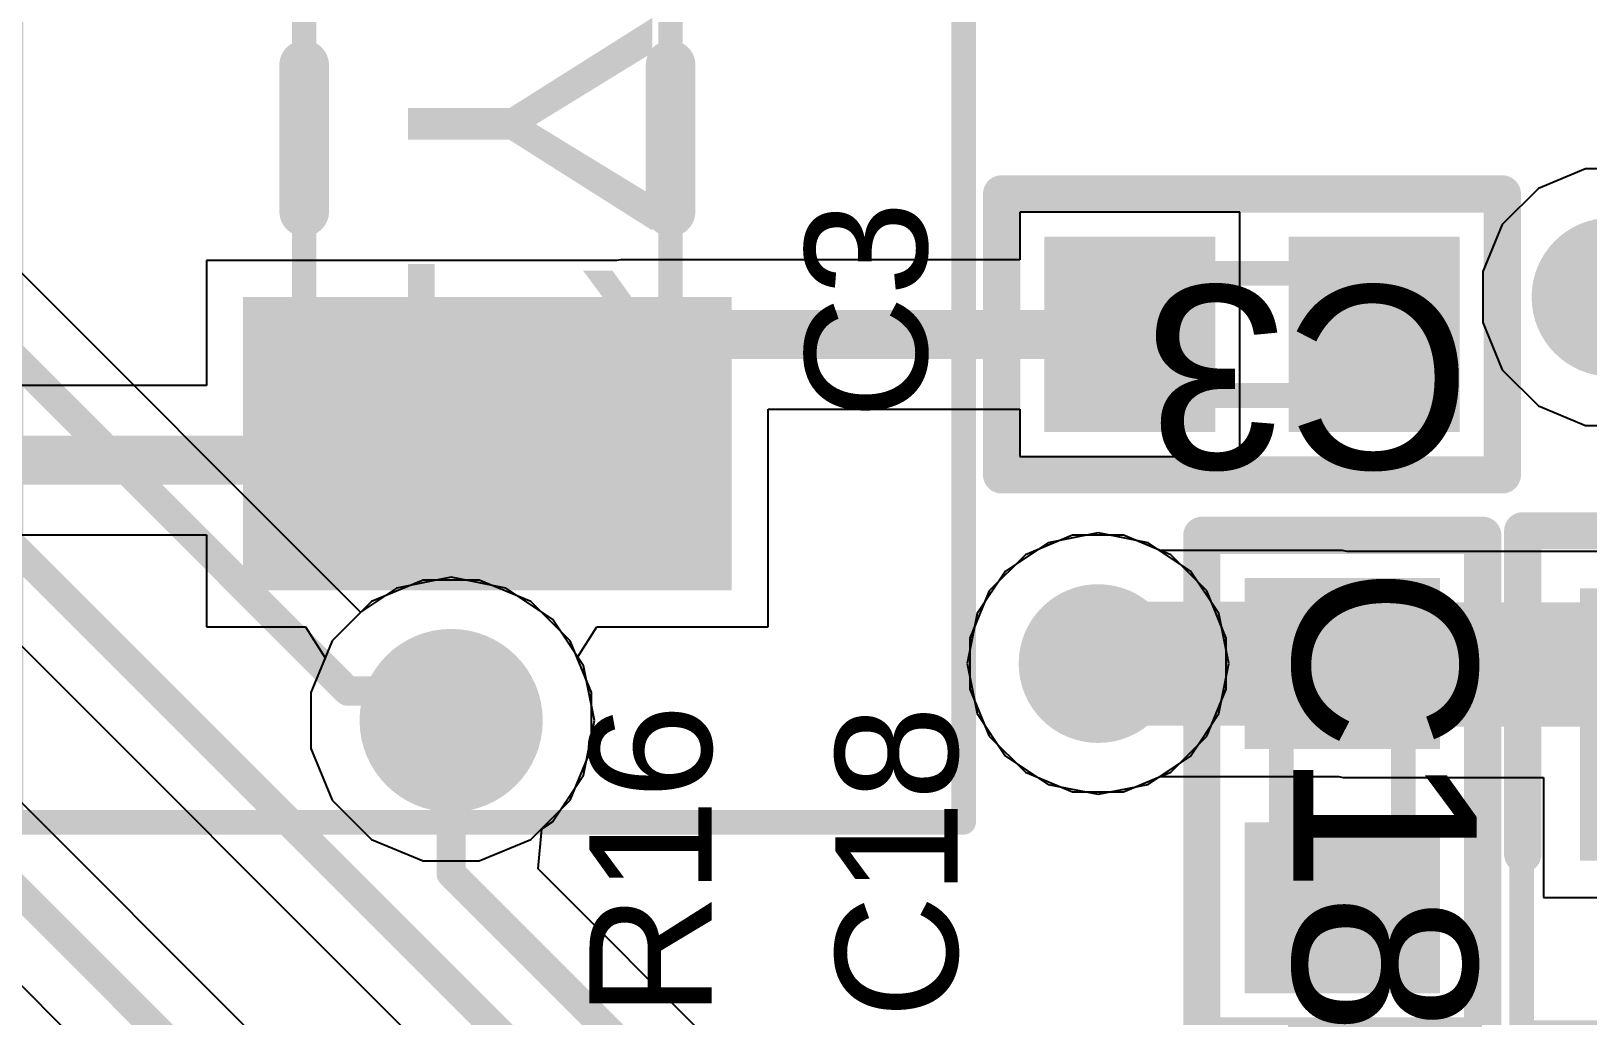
# Model space of a CAD drawing. Header units: inches. Extents: x 0.3 to 52.1, y -1.7 to 36.7.
# Drawn here: x 26.73 to 33.11, y 25.56 to 29.59 of the extents above; entities that cross this region are included whole.
import ezdxf

# ---------------------------------------------------------------- set-up
doc = ezdxf.new("R2010")
doc.units = ezdxf.units.IN
for name, color, linetype in [('Bottom Layer', 5, 'Continuous'), ('Internal1', 16, 'Continuous'), ('Internal2', 76, 'Continuous'), ('Top Assembly', 216, 'Continuous'), ('Top Component Outline', 6, 'Continuous'), ('Top Layer', 1, 'Continuous'), ('Top Overlay', 2, 'Continuous'), ('Top Paste', 8, 'Continuous'), ('Top Solder', 216, 'Continuous'), ('Via Holes', 16, 'Continuous')]:
    doc.layers.add(name, color=color, linetype=linetype)
doc.styles.add('Arial', font='', dxfattribs={"height": 0.2})
doc.styles.get('Arial').set_extended_font_data('Arial')

# ---------------------------------------------------------------- blocks, each defined once
blk = doc.blocks.new('ECS32712534BCTR_93')
at = {"layer": 'Top Layer'}
for points in [[(-1.8, -0.95), (-1.8, 0.95), (-0.7, 0.95), (-0.7, -0.95)], [(0.7, -0.95), (0.7, 0.95), (1.8, 0.95), (1.8, -0.95)]]:
    blk.add_hatch(color=1, dxfattribs=at).paths.add_polyline_path(points)
at = {"layer": 'Top Paste'}
for points in [[(-1.8, -0.95), (-1.8, 0.95), (-0.7, 0.95), (-0.7, -0.95)], [(0.7, -0.95), (0.7, 0.95), (1.8, 0.95), (1.8, -0.95)]]:
    blk.add_hatch(color=8, dxfattribs=at).paths.add_polyline_path(points)
at = {"layer": 'Top Solder'}
for points in [[(-1.85, -1), (-1.85, 1), (-0.65, 1), (-0.65, -1)], [(0.65, -1), (0.65, 1), (1.85, 1), (1.85, -1)]]:
    blk.add_hatch(color=216, dxfattribs=at).paths.add_polyline_path(points)
at = {"layer": 'Top Assembly'}
for points in [[(-2.8, -1.95, 0.1, 0.1, 0), (-2.8, 1.95, 0.1, 0.1, 0)], [(2.8, 1.95, 0.1, 0.1, 0), (-2.8, 1.95, 0.1, 0.1, 0)], [(2.8, -1.95, 0.1, 0.1, 0), (2.8, 1.95, 0.1, 0.1, 0)], [(2.8, -1.95, 0.1, 0.1, 0), (-2.8, -1.95, 0.1, 0.1, 0)]]:
    blk.add_lwpolyline(points, format="xyseb", dxfattribs=at)
for points in [[(-2.825, 1.95, 0.05, 0.05, 1), (-2.775, 1.95, 0.05, 0.05, 1)], [(-2.825, 1.95, 0.05, 0.05, 1), (-2.775, 1.95, 0.05, 0.05, 1)], [(2.775, 1.95, 0.05, 0.05, 1), (2.825, 1.95, 0.05, 0.05, 1)], [(2.775, 1.95, 0.05, 0.05, 1), (2.825, 1.95, 0.05, 0.05, 1)], [(-2.825, -1.95, 0.05, 0.05, 1), (-2.775, -1.95, 0.05, 0.05, 1)], [(-2.825, -1.95, 0.05, 0.05, 1), (-2.775, -1.95, 0.05, 0.05, 1)], [(2.775, -1.95, 0.05, 0.05, 1), (2.825, -1.95, 0.05, 0.05, 1)], [(2.775, -1.95, 0.05, 0.05, 1), (2.825, -1.95, 0.05, 0.05, 1)]]:
    blk.add_lwpolyline(points, format="xyseb", close=True, dxfattribs=at)
at = {"layer": 'Top Component Outline'}
for points in [[(-1.6, -0.75, 0.1, 0.1, 0), (-1.6, 0.75, 0.1, 0.1, 0)], [(1.6, 0.75, 0.1, 0.1, 0), (-1.6, 0.75, 0.1, 0.1, 0)], [(1.6, -0.75, 0.1, 0.1, 0), (1.6, 0.75, 0.1, 0.1, 0)], [(1.6, -0.75, 0.1, 0.1, 0), (-1.6, -0.75, 0.1, 0.1, 0)]]:
    blk.add_lwpolyline(points, format="xyseb", dxfattribs=at)
for points in [[(-1.625, 0.75, 0.05, 0.05, 1), (-1.575, 0.75, 0.05, 0.05, 1)], [(-1.625, 0.75, 0.05, 0.05, 1), (-1.575, 0.75, 0.05, 0.05, 1)], [(1.575, 0.75, 0.05, 0.05, 1), (1.625, 0.75, 0.05, 0.05, 1)], [(1.575, 0.75, 0.05, 0.05, 1), (1.625, 0.75, 0.05, 0.05, 1)], [(-1.625, -0.75, 0.05, 0.05, 1), (-1.575, -0.75, 0.05, 0.05, 1)], [(-1.625, -0.75, 0.05, 0.05, 1), (-1.575, -0.75, 0.05, 0.05, 1)], [(1.575, -0.75, 0.05, 0.05, 1), (1.625, -0.75, 0.05, 0.05, 1)], [(1.575, -0.75, 0.05, 0.05, 1), (1.625, -0.75, 0.05, 0.05, 1)]]:
    blk.add_lwpolyline(points, format="xyseb", close=True, dxfattribs=at)
at = {"layer": 'Top Overlay'}
for points in [[(0.3, 0.75, 0.2032, 0.2032, 0), (-0.3, 0.75, 0.2032, 0.2032, 0)], [(-2.5, 0, 0.2, 0.2, -1), (-2.4, 0, 0.2, 0.2, 0)], [(-2.4, 0, 0.2032, 0.2032, 0), (-2.5, 0, 0.2032, 0.2032, 0)], [(-2.4, 0, 0.2, 0.2, -1), (-2.5, 0, 0.2, 0.2, 0)], [(0.3, -0.75, 0.2032, 0.2032, 0), (-0.3, -0.75, 0.2032, 0.2032, 0)]]:
    blk.add_lwpolyline(points, format="xyseb", dxfattribs=at)
for points in [[(-0.3508, 0.75, 0.1016, 0.1016, 1), (-0.2492, 0.75, 0.1016, 0.1016, 1)], [(0.2492, 0.75, 0.1016, 0.1016, 1), (0.3508, 0.75, 0.1016, 0.1016, 1)], [(-2.5508, 0, 0.1016, 0.1016, 1), (-2.4492, 0, 0.1016, 0.1016, 1)], [(-2.55, 0, 0.1, 0.1, 1), (-2.45, 0, 0.1, 0.1, 1)], [(-2.55, 0, 0.1, 0.1, 1), (-2.45, 0, 0.1, 0.1, 1)], [(-2.4508, 0, 0.1016, 0.1016, 1), (-2.3492, 0, 0.1016, 0.1016, 1)], [(-2.45, 0, 0.1, 0.1, 1), (-2.35, 0, 0.1, 0.1, 1)], [(-2.45, 0, 0.1, 0.1, 1), (-2.35, 0, 0.1, 0.1, 1)], [(-0.3508, -0.75, 0.1016, 0.1016, 1), (-0.2492, -0.75, 0.1016, 0.1016, 1)], [(0.2492, -0.75, 0.1016, 0.1016, 1), (0.3508, -0.75, 0.1016, 0.1016, 1)]]:
    blk.add_lwpolyline(points, format="xyseb", close=True, dxfattribs=at)
at = {"layer": 'Top Assembly', "style": 'Arial'}
blk.add_text('Y1', height=1, dxfattribs=at).set_placement((-0.5241, -0.325))
blk = doc.blocks.new('0603_IND_2_2__30__DCR_400___112')
at = {"layer": 'Top Layer'}
for points in [[(-1.4704, 0.508), (-0.4544, 0.508), (-0.4544, -0.508), (-1.4704, -0.508)], [(0.4544, 0.508), (1.4704, 0.508), (1.4704, -0.508), (0.4544, -0.508)]]:
    blk.add_hatch(color=1, dxfattribs=at).paths.add_polyline_path(points)
at = {"layer": 'Top Paste'}
for points in [[(-1.4704, 0.508), (-0.4544, 0.508), (-0.4544, -0.508), (-1.4704, -0.508)], [(0.4544, 0.508), (1.4704, 0.508), (1.4704, -0.508), (0.4544, -0.508)]]:
    blk.add_hatch(color=8, dxfattribs=at).paths.add_polyline_path(points)
at = {"layer": 'Top Solder'}
for points in [[(-1.5204, 0.558), (-0.4044, 0.558), (-0.4044, -0.558), (-1.5204, -0.558)], [(0.4044, 0.558), (1.5204, 0.558), (1.5204, -0.558), (0.4044, -0.558)]]:
    blk.add_hatch(color=216, dxfattribs=at).paths.add_polyline_path(points)
at = {"layer": 'Top Assembly'}
for points in [[(-1.75, 0.7972, 0.1, 0.1, 0), (1.7552, 0.7972, 0.1, 0.1, 0)], [(-1.75, 0.7972, 0.1, 0.1, 0), (-1.75, -0.7906, 0.1, 0.1, 0)], [(1.7552, 0.7972, 0.1, 0.1, 0), (1.7552, -0.7906, 0.1, 0.1, 0)], [(-1.75, -0.7906, 0.1, 0.1, 0), (1.7552, -0.7906, 0.1, 0.1, 0)]]:
    blk.add_lwpolyline(points, format="xyseb", dxfattribs=at)
for points in [[(-1.775, 0.7972, 0.05, 0.05, 1), (-1.725, 0.7972, 0.05, 0.05, 1)], [(-1.775, 0.7972, 0.05, 0.05, 1), (-1.725, 0.7972, 0.05, 0.05, 1)], [(1.7302, 0.7972, 0.05, 0.05, 1), (1.7802, 0.7972, 0.05, 0.05, 1)], [(1.7302, 0.7972, 0.05, 0.05, 1), (1.7802, 0.7972, 0.05, 0.05, 1)], [(-1.775, -0.7906, 0.05, 0.05, 1), (-1.725, -0.7906, 0.05, 0.05, 1)], [(-1.775, -0.7906, 0.05, 0.05, 1), (-1.725, -0.7906, 0.05, 0.05, 1)], [(1.7302, -0.7906, 0.05, 0.05, 1), (1.7802, -0.7906, 0.05, 0.05, 1)], [(1.7302, -0.7906, 0.05, 0.05, 1), (1.7802, -0.7906, 0.05, 0.05, 1)]]:
    blk.add_lwpolyline(points, format="xyseb", close=True, dxfattribs=at)
at = {"layer": 'Top Component Outline'}
for points in [[(-0.7999, 0.4001, 0.1016, 0.1016, 0), (0.8002, 0.4001, 0.1016, 0.1016, 0)], [(-0.7999, 0.4001, 0.1016, 0.1016, 0), (-0.7999, -0.3999, 0.1016, 0.1016, 0)], [(0.8002, 0.4001, 0.1016, 0.1016, 0), (0.8002, -0.3999, 0.1016, 0.1016, 0)], [(-0.7999, -0.3999, 0.1016, 0.1016, 0), (0.8002, -0.3999, 0.1016, 0.1016, 0)]]:
    blk.add_lwpolyline(points, format="xyseb", dxfattribs=at)
for points in [[(-0.8253, 0.4001, 0.0508, 0.0508, 1), (-0.7745, 0.4001, 0.0508, 0.0508, 1)], [(-0.8253, 0.4001, 0.0508, 0.0508, 1), (-0.7745, 0.4001, 0.0508, 0.0508, 1)], [(0.7748, 0.4001, 0.0508, 0.0508, 1), (0.8256, 0.4001, 0.0508, 0.0508, 1)], [(0.7748, 0.4001, 0.0508, 0.0508, 1), (0.8256, 0.4001, 0.0508, 0.0508, 1)], [(-0.8253, -0.3999, 0.0508, 0.0508, 1), (-0.7745, -0.3999, 0.0508, 0.0508, 1)], [(-0.8253, -0.3999, 0.0508, 0.0508, 1), (-0.7745, -0.3999, 0.0508, 0.0508, 1)], [(0.7748, -0.3999, 0.0508, 0.0508, 1), (0.8256, -0.3999, 0.0508, 0.0508, 1)], [(0.7748, -0.3999, 0.0508, 0.0508, 1), (0.8256, -0.3999, 0.0508, 0.0508, 1)]]:
    blk.add_lwpolyline(points, format="xyseb", close=True, dxfattribs=at)
at = {"layer": 'Top Overlay'}
for points in [[(-1.7524, 0.781, 0.1524, 0.1524, 0), (-1.7524, -0.7882, 0.1524, 0.1524, 0)], [(-1.7362, 0.7972, 0.1524, 0.1524, 0), (-0.4351, 0.7972, 0.1524, 0.1524, 0)], [(0.4311, 0.793, 0.1524, 0.1524, 0), (1.7552, 0.793, 0.1524, 0.1524, 0)], [(1.7552, 0.793, 0.1524, 0.1524, 0), (1.7552, -0.787, 0.1524, 0.1524, 0)], [(-1.75, -0.7906, 0.1524, 0.1524, 0), (-0.4258, -0.7906, 0.1524, 0.1524, 0)], [(0.4214, -0.787, 0.1524, 0.1524, 0), (1.7552, -0.787, 0.1524, 0.1524, 0)]]:
    blk.add_lwpolyline(points, format="xyseb", dxfattribs=at)
for points in [[(-1.7905, 0.781, 0.0762, 0.0762, 1), (-1.7143, 0.781, 0.0762, 0.0762, 1)], [(-1.7743, 0.7972, 0.0762, 0.0762, 1), (-1.6981, 0.7972, 0.0762, 0.0762, 1)], [(-0.4732, 0.7972, 0.0762, 0.0762, 1), (-0.397, 0.7972, 0.0762, 0.0762, 1)], [(0.393, 0.793, 0.0762, 0.0762, 1), (0.4692, 0.793, 0.0762, 0.0762, 1)], [(1.7171, 0.793, 0.0762, 0.0762, 1), (1.7933, 0.793, 0.0762, 0.0762, 1)], [(1.7171, 0.793, 0.0762, 0.0762, 1), (1.7933, 0.793, 0.0762, 0.0762, 1)], [(-1.7905, -0.7882, 0.0762, 0.0762, 1), (-1.7143, -0.7882, 0.0762, 0.0762, 1)], [(-1.7881, -0.7906, 0.0762, 0.0762, 1), (-1.7119, -0.7906, 0.0762, 0.0762, 1)], [(-0.4639, -0.7906, 0.0762, 0.0762, 1), (-0.3877, -0.7906, 0.0762, 0.0762, 1)], [(0.3833, -0.787, 0.0762, 0.0762, 1), (0.4595, -0.787, 0.0762, 0.0762, 1)], [(1.7171, -0.787, 0.0762, 0.0762, 1), (1.7933, -0.787, 0.0762, 0.0762, 1)], [(1.7171, -0.787, 0.0762, 0.0762, 1), (1.7933, -0.787, 0.0762, 0.0762, 1)]]:
    blk.add_lwpolyline(points, format="xyseb", close=True, dxfattribs=at)
at = {"layer": 'Top Assembly', "style": 'Arial'}
blk.add_text('L1', height=1, dxfattribs=at).set_placement((-1.5, -0.2036))
blk = doc.blocks.new('0402_CAP_REFLOW_127')
at = {"layer": 'Top Layer'}
for points in [[(-0.75, 0.3), (-0.25, 0.3), (-0.25, -0.3), (-0.75, -0.3)], [(0.25, 0.3), (0.75, 0.3), (0.75, -0.3), (0.25, -0.3)]]:
    blk.add_hatch(color=1, dxfattribs=at).paths.add_polyline_path(points)
at = {"layer": 'Top Paste'}
for points in [[(-0.72, 0.27), (-0.28, 0.27), (-0.28, -0.27), (-0.72, -0.27)], [(0.28, 0.27), (0.72, 0.27), (0.72, -0.27), (0.28, -0.27)]]:
    blk.add_hatch(color=8, dxfattribs=at).paths.add_polyline_path(points)
at = {"layer": 'Top Solder'}
for points in [[(-0.85, 0.4), (-0.15, 0.4), (-0.15, -0.4), (-0.85, -0.4)], [(0.15, 0.4), (0.85, 0.4), (0.85, -0.4), (0.15, -0.4)]]:
    blk.add_hatch(color=216, dxfattribs=at).paths.add_polyline_path(points)
at = {"layer": 'Top Assembly'}
for points in [[(1.025, 0.575, 0.15, 0.15, 0), (-1.025, 0.575, 0.15, 0.15, 0)], [(-1.025, 0.575, 0.15, 0.15, 0), (-1.025, -0.575, 0.15, 0.15, 0)], [(1.025, 0.575, 0.15, 0.15, 0), (1.025, -0.575, 0.15, 0.15, 0)], [(1.025, -0.575, 0.15, 0.15, 0), (-1.025, -0.575, 0.15, 0.15, 0)]]:
    blk.add_lwpolyline(points, format="xyseb", dxfattribs=at)
for points in [[(-1.0625, 0.575, 0.075, 0.075, 1), (-0.9875, 0.575, 0.075, 0.075, 1)], [(-1.0625, 0.575, 0.075, 0.075, 1), (-0.9875, 0.575, 0.075, 0.075, 1)], [(0.9875, 0.575, 0.075, 0.075, 1), (1.0625, 0.575, 0.075, 0.075, 1)], [(0.9875, 0.575, 0.075, 0.075, 1), (1.0625, 0.575, 0.075, 0.075, 1)], [(-1.0625, -0.575, 0.075, 0.075, 1), (-0.9875, -0.575, 0.075, 0.075, 1)], [(-1.0625, -0.575, 0.075, 0.075, 1), (-0.9875, -0.575, 0.075, 0.075, 1)], [(0.9875, -0.575, 0.075, 0.075, 1), (1.0625, -0.575, 0.075, 0.075, 1)], [(0.9875, -0.575, 0.075, 0.075, 1), (1.0625, -0.575, 0.075, 0.075, 1)]]:
    blk.add_lwpolyline(points, format="xyseb", close=True, dxfattribs=at)
at = {"layer": 'Top Component Outline'}
for points in [[(-0.4998, 0.2502, 0.1016, 0.1016, 0), (-0.4998, -0.2499, 0.1016, 0.1016, 0)], [(0.5002, 0.2502, 0.1016, 0.1016, 0), (-0.4998, 0.2502, 0.1016, 0.1016, 0)], [(0.5002, 0.2502, 0.1016, 0.1016, 0), (0.5002, -0.2499, 0.1016, 0.1016, 0)], [(0.5002, -0.2499, 0.1016, 0.1016, 0), (-0.4998, -0.2499, 0.1016, 0.1016, 0)]]:
    blk.add_lwpolyline(points, format="xyseb", dxfattribs=at)
for points in [[(-0.5252, 0.2502, 0.0508, 0.0508, 1), (-0.4744, 0.2502, 0.0508, 0.0508, 1)], [(-0.5252, 0.2502, 0.0508, 0.0508, 1), (-0.4744, 0.2502, 0.0508, 0.0508, 1)], [(0.4748, 0.2502, 0.0508, 0.0508, 1), (0.5256, 0.2502, 0.0508, 0.0508, 1)], [(0.4748, 0.2502, 0.0508, 0.0508, 1), (0.5256, 0.2502, 0.0508, 0.0508, 1)], [(-0.5252, -0.2499, 0.0508, 0.0508, 1), (-0.4744, -0.2499, 0.0508, 0.0508, 1)], [(-0.5252, -0.2499, 0.0508, 0.0508, 1), (-0.4744, -0.2499, 0.0508, 0.0508, 1)], [(0.4748, -0.2499, 0.0508, 0.0508, 1), (0.5256, -0.2499, 0.0508, 0.0508, 1)], [(0.4748, -0.2499, 0.0508, 0.0508, 1), (0.5256, -0.2499, 0.0508, 0.0508, 1)]]:
    blk.add_lwpolyline(points, format="xyseb", close=True, dxfattribs=at)
at = {"layer": 'Top Overlay'}
for points in [[(1.025, 0.575, 0.1524, 0.1524, 0), (-1.025, 0.575, 0.1524, 0.1524, 0)], [(-1.025, 0.575, 0.1524, 0.1524, 0), (-1.025, -0.575, 0.1524, 0.1524, 0)], [(1.025, 0.575, 0.1524, 0.1524, 0), (1.025, -0.575, 0.1524, 0.1524, 0)], [(1.025, -0.575, 0.1524, 0.1524, 0), (-1.025, -0.575, 0.1524, 0.1524, 0)]]:
    blk.add_lwpolyline(points, format="xyseb", dxfattribs=at)
for points in [[(-1.0631, 0.575, 0.0762, 0.0762, 1), (-0.9869, 0.575, 0.0762, 0.0762, 1)], [(-1.0631, 0.575, 0.0762, 0.0762, 1), (-0.9869, 0.575, 0.0762, 0.0762, 1)], [(0.9869, 0.575, 0.0762, 0.0762, 1), (1.0631, 0.575, 0.0762, 0.0762, 1)], [(0.9869, 0.575, 0.0762, 0.0762, 1), (1.0631, 0.575, 0.0762, 0.0762, 1)], [(-1.0631, -0.575, 0.0762, 0.0762, 1), (-0.9869, -0.575, 0.0762, 0.0762, 1)], [(-1.0631, -0.575, 0.0762, 0.0762, 1), (-0.9869, -0.575, 0.0762, 0.0762, 1)], [(0.9869, -0.575, 0.0762, 0.0762, 1), (1.0631, -0.575, 0.0762, 0.0762, 1)], [(0.9869, -0.575, 0.0762, 0.0762, 1), (1.0631, -0.575, 0.0762, 0.0762, 1)]]:
    blk.add_lwpolyline(points, format="xyseb", close=True, dxfattribs=at)
at = {"layer": 'Top Assembly', "style": 'Arial'}
blk.add_text('C3', height=0.75, dxfattribs=at).set_placement((-0.9, -0.2))
blk = doc.blocks.new('0402_CAP_REFLOW_131')
at = {"layer": 'Top Layer'}
for points in [[(-0.75, 0.3), (-0.25, 0.3), (-0.25, -0.3), (-0.75, -0.3)], [(0.25, 0.3), (0.75, 0.3), (0.75, -0.3), (0.25, -0.3)]]:
    blk.add_hatch(color=1, dxfattribs=at).paths.add_polyline_path(points)
at = {"layer": 'Top Paste'}
for points in [[(-0.72, 0.27), (-0.28, 0.27), (-0.28, -0.27), (-0.72, -0.27)], [(0.28, 0.27), (0.72, 0.27), (0.72, -0.27), (0.28, -0.27)]]:
    blk.add_hatch(color=8, dxfattribs=at).paths.add_polyline_path(points)
at = {"layer": 'Top Solder'}
for points in [[(-0.85, 0.4), (-0.15, 0.4), (-0.15, -0.4), (-0.85, -0.4)], [(0.15, 0.4), (0.85, 0.4), (0.85, -0.4), (0.15, -0.4)]]:
    blk.add_hatch(color=216, dxfattribs=at).paths.add_polyline_path(points)
at = {"layer": 'Top Assembly'}
for points in [[(1.025, 0.575, 0.15, 0.15, 0), (-1.025, 0.575, 0.15, 0.15, 0)], [(-1.025, -0.575, 0.15, 0.15, 0), (-1.025, 0.575, 0.15, 0.15, 0)], [(1.025, -0.575, 0.15, 0.15, 0), (1.025, 0.575, 0.15, 0.15, 0)], [(1.025, -0.575, 0.15, 0.15, 0), (-1.025, -0.575, 0.15, 0.15, 0)]]:
    blk.add_lwpolyline(points, format="xyseb", dxfattribs=at)
for points in [[(-1.0625, 0.575, 0.075, 0.075, 1), (-0.9875, 0.575, 0.075, 0.075, 1)], [(-1.0625, 0.575, 0.075, 0.075, 1), (-0.9875, 0.575, 0.075, 0.075, 1)], [(0.9875, 0.575, 0.075, 0.075, 1), (1.0625, 0.575, 0.075, 0.075, 1)], [(0.9875, 0.575, 0.075, 0.075, 1), (1.0625, 0.575, 0.075, 0.075, 1)], [(-1.0625, -0.575, 0.075, 0.075, 1), (-0.9875, -0.575, 0.075, 0.075, 1)], [(-1.0625, -0.575, 0.075, 0.075, 1), (-0.9875, -0.575, 0.075, 0.075, 1)], [(0.9875, -0.575, 0.075, 0.075, 1), (1.0625, -0.575, 0.075, 0.075, 1)], [(0.9875, -0.575, 0.075, 0.075, 1), (1.0625, -0.575, 0.075, 0.075, 1)]]:
    blk.add_lwpolyline(points, format="xyseb", close=True, dxfattribs=at)
at = {"layer": 'Top Component Outline'}
for points in [[(-0.4998, -0.2499, 0.1016, 0.1016, 0), (-0.4998, 0.2502, 0.1016, 0.1016, 0)], [(0.5002, 0.2502, 0.1016, 0.1016, 0), (-0.4998, 0.2502, 0.1016, 0.1016, 0)], [(0.5002, -0.2499, 0.1016, 0.1016, 0), (0.5002, 0.2502, 0.1016, 0.1016, 0)], [(0.5002, -0.2499, 0.1016, 0.1016, 0), (-0.4998, -0.2499, 0.1016, 0.1016, 0)]]:
    blk.add_lwpolyline(points, format="xyseb", dxfattribs=at)
for points in [[(-0.5252, 0.2502, 0.0508, 0.0508, 1), (-0.4744, 0.2502, 0.0508, 0.0508, 1)], [(-0.5252, 0.2502, 0.0508, 0.0508, 1), (-0.4744, 0.2502, 0.0508, 0.0508, 1)], [(0.4748, 0.2502, 0.0508, 0.0508, 1), (0.5256, 0.2502, 0.0508, 0.0508, 1)], [(0.4748, 0.2502, 0.0508, 0.0508, 1), (0.5256, 0.2502, 0.0508, 0.0508, 1)], [(-0.5252, -0.2499, 0.0508, 0.0508, 1), (-0.4744, -0.2499, 0.0508, 0.0508, 1)], [(-0.5252, -0.2499, 0.0508, 0.0508, 1), (-0.4744, -0.2499, 0.0508, 0.0508, 1)], [(0.4748, -0.2499, 0.0508, 0.0508, 1), (0.5256, -0.2499, 0.0508, 0.0508, 1)], [(0.4748, -0.2499, 0.0508, 0.0508, 1), (0.5256, -0.2499, 0.0508, 0.0508, 1)]]:
    blk.add_lwpolyline(points, format="xyseb", close=True, dxfattribs=at)
at = {"layer": 'Top Overlay'}
for points in [[(1.025, 0.575, 0.1524, 0.1524, 0), (-1.025, 0.575, 0.1524, 0.1524, 0)], [(-1.025, -0.575, 0.1524, 0.1524, 0), (-1.025, 0.575, 0.1524, 0.1524, 0)], [(1.025, -0.575, 0.1524, 0.1524, 0), (1.025, 0.575, 0.1524, 0.1524, 0)], [(1.025, -0.575, 0.1524, 0.1524, 0), (-1.025, -0.575, 0.1524, 0.1524, 0)]]:
    blk.add_lwpolyline(points, format="xyseb", dxfattribs=at)
for points in [[(-1.0631, 0.575, 0.0762, 0.0762, 1), (-0.9869, 0.575, 0.0762, 0.0762, 1)], [(-1.0631, 0.575, 0.0762, 0.0762, 1), (-0.9869, 0.575, 0.0762, 0.0762, 1)], [(0.9869, 0.575, 0.0762, 0.0762, 1), (1.0631, 0.575, 0.0762, 0.0762, 1)], [(0.9869, 0.575, 0.0762, 0.0762, 1), (1.0631, 0.575, 0.0762, 0.0762, 1)], [(-1.0631, -0.575, 0.0762, 0.0762, 1), (-0.9869, -0.575, 0.0762, 0.0762, 1)], [(-1.0631, -0.575, 0.0762, 0.0762, 1), (-0.9869, -0.575, 0.0762, 0.0762, 1)], [(0.9869, -0.575, 0.0762, 0.0762, 1), (1.0631, -0.575, 0.0762, 0.0762, 1)], [(0.9869, -0.575, 0.0762, 0.0762, 1), (1.0631, -0.575, 0.0762, 0.0762, 1)]]:
    blk.add_lwpolyline(points, format="xyseb", close=True, dxfattribs=at)
at = {"layer": 'Top Assembly', "style": 'Arial'}
blk.add_text('C18', height=0.75, dxfattribs=at).set_placement((-0.9, -0.2))

msp = doc.modelspace()

# ---------------------------------------------------------------- hatches: boundary and pattern name
at = {"layer": 'Bottom Layer'}
h = msp.add_hatch(color=5, dxfattribs=at)
edge = h.paths.add_edge_path()
edge.add_arc((33.2, 28.5), 0.325, 0, 360)
h = msp.add_hatch(color=5, dxfattribs=at)
edge = h.paths.add_edge_path()
edge.add_arc((31.1, 27), 0.325, 0, 360)
h = msp.add_hatch(color=5, dxfattribs=at)
edge = h.paths.add_edge_path()
edge.add_arc((28.4517, 26.7669), 0.375, 0, 360)
at = {"layer": 'Internal1'}
h = msp.add_hatch(color=16, dxfattribs=at)
edge = h.paths.add_edge_path()
edge.add_arc((33.2, 28.5), 0.325, 0, 360)
h = msp.add_hatch(color=16, dxfattribs=at)
edge = h.paths.add_edge_path()
edge.add_arc((31.1, 27), 0.325, 0, 360)
h = msp.add_hatch(color=16, dxfattribs=at)
edge = h.paths.add_edge_path()
edge.add_arc((28.4517, 26.7669), 0.375, 0, 360)
at = {"layer": 'Internal2'}
h = msp.add_hatch(color=76, dxfattribs=at)
edge = h.paths.add_edge_path()
edge.add_arc((33.2, 28.5), 0.325, 0, 360)
h = msp.add_hatch(color=76, dxfattribs=at)
edge = h.paths.add_edge_path()
edge.add_arc((31.1, 27), 0.325, 0, 360)
h = msp.add_hatch(color=76, dxfattribs=at)
edge = h.paths.add_edge_path()
edge.add_arc((28.4517, 26.7669), 0.375, 0, 360)
at = {"layer": 'Top Layer'}
h = msp.add_hatch(color=1, dxfattribs=at)
edge = h.paths.add_edge_path()
edge.add_arc((33.2, 28.5), 0.325, 0, 360)
h = msp.add_hatch(color=1, dxfattribs=at)
edge = h.paths.add_edge_path()
edge.add_arc((31.1, 27), 0.325, 0, 360)
h = msp.add_hatch(color=1, dxfattribs=at)
edge = h.paths.add_edge_path()
edge.add_arc((28.4517, 26.7669), 0.375, 0, 360)
at = {"layer": 'Via Holes'}
h = msp.add_hatch(color=7, dxfattribs=at)
edge = h.paths.add_edge_path()
edge.add_arc((33.2, 28.5), 0.175, 0, 360)
h = msp.add_hatch(color=7, dxfattribs=at)
edge = h.paths.add_edge_path()
edge.add_arc((31.1, 27), 0.175, 0, 360)
h = msp.add_hatch(color=7, dxfattribs=at)
edge = h.paths.add_edge_path()
edge.add_arc((28.4517, 26.7669), 0.175, 0, 360)

# ---------------------------------------------------------------- linework, layer by layer
at = {"layer": 'Bottom Layer'}
for p, q in [((28.0805, 27.2103), (25.7491, 29.5417)), ((28.2338, 24.89), (24.1764, 28.9474)), ((24.8827, 28.8824), (28.5526, 25.2125)), ((31.1, 27.5353), (30.8952, 27.4945)), ((31.3048, 27.4945), (31.1, 27.5353)), ((30.8952, 27.4945), (30.7215, 27.3785)), ((31.4785, 27.3785), (31.3048, 27.4945)), ((24.9457, 27.4283), (27.7813, 24.5927)), ((28.4517, 27.3531), (28.2274, 27.3085)), ((28.6761, 27.3085), (28.4517, 27.3531)), ((30.7215, 27.3785), (30.6055, 27.2048)), ((31.5945, 27.2048), (31.4785, 27.3785)), ((28.2274, 27.3085), (28.0805, 27.2103)), ((28.8663, 27.1814), (28.6761, 27.3085)), ((28.9934, 26.9912), (28.8663, 27.1814)), ((30.6055, 27.2048), (30.5647, 27)), ((31.6353, 27), (31.5945, 27.2048)), ((29.038, 26.7669), (28.9934, 26.9912)), ((30.5647, 27), (30.6055, 26.7952)), ((31.5945, 26.7952), (31.6353, 27)), ((30.6055, 26.7952), (30.7215, 26.6215)), ((31.4785, 26.6215), (31.5945, 26.7952)), ((28.9934, 26.5425), (29.038, 26.7669)), ((30.7215, 26.6215), (30.8952, 26.5055)), ((31.3048, 26.5055), (31.4785, 26.6215)), ((28.8663, 26.3523), (28.9934, 26.5425)), ((30.8952, 26.5055), (31.1, 26.4647)), ((31.1, 26.4647), (31.3048, 26.5055)), ((28.8073, 26.1602), (28.8234, 26.3237)), ((28.8234, 26.3237), (28.8663, 26.3523)), ((29.6874, 25.2801), (28.8073, 26.1602))]:
    msp.add_line(p, q, dxfattribs=at)
for points in [[(25.1979, 29.718, 0.12, 0.12, 0), (28.0285, 26.8874, 0.12, 0.12, 0)], [(25.007, 29.133, 0.12, 0.12, 0), (28.8923, 25.2478, 0.12, 0.12, 0)], [(23.7636, 28.9854, 0.12, 0.12, 0), (28.0464, 24.7026, 0.12, 0.12, 0)], [(28.0285, 26.8874, 0.12, 0.12, 0), (28.3312, 26.8874, 0.12, 0.12, 0)], [(28.3312, 26.8874, 0.12, 0.12, 0), (28.4517, 26.7669, 0.12, 0.12, 0)], [(28.4517, 26.1409, 0.12, 0.12, 0), (28.4517, 26.7669, 0.12, 0.12, 0)], [(28.4517, 26.1409, 0.12, 0.12, 0), (29.4999, 25.0927, 0.12, 0.12, 0)]]:
    msp.add_lwpolyline(points, format="xyseb", dxfattribs=at)
for points in [[(27.9985, 26.8874, 0.06, 0.06, 1), (28.0585, 26.8874, 0.06, 0.06, 1)], [(27.9985, 26.8874, 0.06, 0.06, 1), (28.0585, 26.8874, 0.06, 0.06, 1)], [(28.3012, 26.8874, 0.06, 0.06, 1), (28.3612, 26.8874, 0.06, 0.06, 1)], [(28.3012, 26.8874, 0.06, 0.06, 1), (28.3612, 26.8874, 0.06, 0.06, 1)], [(28.4217, 26.7669, 0.06, 0.06, 1), (28.4817, 26.7669, 0.06, 0.06, 1)], [(28.4217, 26.7669, 0.06, 0.06, 1), (28.4817, 26.7669, 0.06, 0.06, 1)], [(28.4217, 26.1409, 0.06, 0.06, 1), (28.4817, 26.1409, 0.06, 0.06, 1)], [(28.4217, 26.1409, 0.06, 0.06, 1), (28.4817, 26.1409, 0.06, 0.06, 1)]]:
    msp.add_lwpolyline(points, format="xyseb", close=True, dxfattribs=at)
at = {"layer": 'Internal1'}
for p, q in [((30.9956, 27.525), (30.8026, 27.4451)), ((31.2044, 27.525), (30.9956, 27.525)), ((31.3974, 27.4451), (31.2044, 27.525)), ((30.8026, 27.4451), (30.6549, 27.2974)), ((31.5451, 27.2974), (31.3974, 27.4451)), ((28.3373, 27.3419), (28.126, 27.2543)), ((28.5661, 27.3419), (28.3373, 27.3419)), ((28.7774, 27.2543), (28.5661, 27.3419)), ((30.6549, 27.2974), (30.575, 27.1044)), ((31.625, 27.1044), (31.5451, 27.2974)), ((28.126, 27.2543), (27.9643, 27.0926)), ((28.9392, 27.0926), (28.7774, 27.2543)), ((27.9643, 27.0926), (27.8767, 26.8812)), ((29.0267, 26.8812), (28.9392, 27.0926)), ((30.575, 27.1044), (30.575, 26.8956)), ((31.625, 26.8956), (31.625, 27.1044)), ((30.575, 26.8956), (30.6549, 26.7026)), ((31.5451, 26.7026), (31.625, 26.8956)), ((27.8767, 26.8812), (27.8767, 26.6525)), ((29.0267, 26.6525), (29.0267, 26.8812)), ((27.8767, 26.6525), (27.9643, 26.4412)), ((28.9392, 26.4412), (29.0267, 26.6525)), ((30.6549, 26.7026), (30.8026, 26.5549)), ((31.3974, 26.5549), (31.5451, 26.7026)), ((30.8026, 26.5549), (30.9956, 26.475)), ((31.2044, 26.475), (31.3974, 26.5549)), ((30.9956, 26.475), (31.2044, 26.475)), ((27.9643, 26.4412), (28.126, 26.2794)), ((28.7774, 26.2794), (28.9392, 26.4412)), ((28.126, 26.2794), (28.3373, 26.1919)), ((28.5661, 26.1919), (28.7774, 26.2794)), ((28.3373, 26.1919), (28.5661, 26.1919))]:
    msp.add_line(p, q, dxfattribs=at)
at = {"layer": 'Internal2'}
for p, q in [((33.0956, 29.025), (32.9026, 28.9451)), ((33.3044, 29.025), (33.0956, 29.025)), ((32.9026, 28.9451), (32.7549, 28.7974)), ((32.7549, 28.7974), (32.675, 28.6044)), ((32.675, 28.6044), (32.675, 28.3956)), ((32.675, 28.3956), (32.7549, 28.2026)), ((32.7549, 28.2026), (32.9026, 28.0549)), ((32.9026, 28.0549), (33.0956, 27.975)), ((33.0956, 27.975), (33.3044, 27.975)), ((28.3373, 27.3419), (28.126, 27.2543)), ((28.5661, 27.3419), (28.3373, 27.3419)), ((28.7774, 27.2543), (28.5661, 27.3419)), ((28.126, 27.2543), (27.9643, 27.0926)), ((28.9392, 27.0926), (28.7774, 27.2543)), ((27.9643, 27.0926), (27.8767, 26.8812)), ((29.0267, 26.8812), (28.9392, 27.0926)), ((27.8767, 26.8812), (27.8767, 26.6525)), ((29.0267, 26.6525), (29.0267, 26.8812)), ((27.8767, 26.6525), (27.9643, 26.4412)), ((28.9392, 26.4412), (29.0267, 26.6525)), ((27.9643, 26.4412), (28.126, 26.2794)), ((28.7774, 26.2794), (28.9392, 26.4412)), ((28.126, 26.2794), (28.3373, 26.1919)), ((28.5661, 26.1919), (28.7774, 26.2794)), ((28.3373, 26.1919), (28.5661, 26.1919))]:
    msp.add_line(p, q, dxfattribs=at)
at = {"layer": 'Top Layer'}
for p, q in [((31.6802, 28.8474), (30.7803, 28.8474)), ((30.7803, 28.8474), (30.7803, 28.6533)), ((31.6802, 27.8474), (31.6802, 28.8474)), ((29.1293, 28.65), (27.45, 28.65)), ((27.45, 28.65), (27.45, 28.1384)), ((29.1459, 28.6533), (29.1293, 28.65)), ((30.7803, 28.6533), (29.1459, 28.6533)), ((29.1459, 28.6533), (29.1459, 28.6533)), ((27.45, 28.1384), (25.2783, 28.1384)), ((29.75, 27.15), (29.75, 28.0416)), ((29.75, 28.0416), (30.7803, 28.0416)), ((30.7803, 28.0416), (30.7803, 27.8474)), ((30.7803, 27.8474), (31.6802, 27.8474)), ((24.0248, 27.5266), (27.45, 27.5266)), ((27.45, 27.5266), (27.45, 27.15)), ((30.9956, 27.525), (30.8026, 27.4451)), ((31.2044, 27.525), (30.9956, 27.525)), ((31.3544, 27.4629), (31.2044, 27.525)), ((30.8026, 27.4451), (30.6549, 27.2974)), ((32.1, 27.4629), (31.3544, 27.4629)), ((32.1201, 27.4589), (32.1, 27.4629)), ((32.1, 27.4629), (32.1, 27.4629)), ((33.3861, 27.4589), (32.1201, 27.4589)), ((30.6549, 27.2974), (30.575, 27.1044)), ((27.45, 27.15), (27.8557, 27.15)), ((27.8557, 27.15), (27.9354, 27.023)), ((28.968, 27.023), (29.0477, 27.15)), ((29.0477, 27.15), (29.75, 27.15)), ((30.575, 27.1044), (30.575, 26.8956)), ((27.9354, 27.023), (27.8767, 26.8812)), ((29.0267, 26.8812), (28.968, 27.023)), ((30.575, 26.8956), (30.6549, 26.7026)), ((27.8767, 26.8812), (27.8767, 26.6525)), ((29.0267, 26.6525), (29.0267, 26.8812)), ((27.8767, 26.6525), (27.9643, 26.4412)), ((28.9392, 26.4412), (29.0267, 26.6525)), ((30.6549, 26.7026), (30.8026, 26.5549)), ((30.8026, 26.5549), (30.9956, 26.475)), ((31.2044, 26.475), (31.3544, 26.5371)), ((31.3544, 26.5371), (32.0839, 26.5371)), ((32.0839, 26.5371), (32.104, 26.5331)), ((32.104, 26.5331), (32.9236, 26.5331)), ((32.9236, 26.5331), (32.9236, 26.0425)), ((30.9956, 26.475), (31.2044, 26.475)), ((27.9643, 26.4412), (28.126, 26.2794)), ((28.7774, 26.2794), (28.9392, 26.4412)), ((28.126, 26.2794), (28.3373, 26.1919)), ((28.5661, 26.1919), (28.7774, 26.2794)), ((28.3373, 26.1919), (28.5661, 26.1919)), ((32.9236, 26.0425), (34.3396, 26.0425))]:
    msp.add_line(p, q, dxfattribs=at)
for points in [[(28.6492, 27.8508, 0.2, 0.2, 0), (29.1459, 28.3474, 0.2, 0.2, 0)], [(29.1459, 28.3474, 0.2, 0.2, 0), (31.2302, 28.3474, 0.2, 0.2, 0)], [(28.5325, 27.8325, 0.2, 0.2, 0), (28.6, 27.9, 0.2, 0.2, 0)], [(23.6022, 27.8325, 0.2, 0.2, 0), (28.5325, 27.8325, 0.2, 0.2, 0)], [(31.1, 27, 0.508, 0.508, 0), (32.1, 27, 0.508, 0.508, 0)], [(32.1, 27, 0.508, 0.508, 0), (32.104, 26.996, 0.508, 0.508, 0)], [(32.104, 26.996, 0.508, 0.508, 0), (33.3861, 26.996, 0.508, 0.508, 0)]]:
    msp.add_lwpolyline(points, format="xyseb", dxfattribs=at)
for points in [[(29.0959, 28.3474, 0.1, 0.1, 1), (29.1959, 28.3474, 0.1, 0.1, 1)], [(29.0959, 28.3474, 0.1, 0.1, 1), (29.1959, 28.3474, 0.1, 0.1, 1)], [(31.1803, 28.3474, 0.1, 0.1, 1), (31.2802, 28.3474, 0.1, 0.1, 1)], [(28.55, 27.9, 0.1, 0.1, 1), (28.65, 27.9, 0.1, 0.1, 1)], [(28.4825, 27.8325, 0.1, 0.1, 1), (28.5825, 27.8325, 0.1, 0.1, 1)], [(28.4825, 27.8325, 0.1, 0.1, 1), (28.5825, 27.8325, 0.1, 0.1, 1)], [(28.5992, 27.8508, 0.1, 0.1, 1), (28.6992, 27.8508, 0.1, 0.1, 1)], [(30.973, 27, 0.254, 0.254, 1), (31.227, 27, 0.254, 0.254, 1)], [(31.973, 27, 0.254, 0.254, 1), (32.227, 27, 0.254, 0.254, 1)], [(31.973, 27, 0.254, 0.254, 1), (32.227, 27, 0.254, 0.254, 1)], [(31.977, 26.996, 0.254, 0.254, 1), (32.231, 26.996, 0.254, 0.254, 1)], [(31.977, 26.996, 0.254, 0.254, 1), (32.231, 26.996, 0.254, 0.254, 1)]]:
    msp.add_lwpolyline(points, format="xyseb", close=True, dxfattribs=at)

# ---------------------------------------------------------------- block references
for name, p, rotation in [('ECS32712534BCTR_93', (28.6, 29.15), 270), ('0402_CAP_REFLOW_127', (31.7302, 28.3474), 180), ('0402_CAP_REFLOW_131', (32.1, 26.5), 270), ('0603_IND_2_2__30__DCR_400___112', (33.6316, 25.7881), 90)]:
    msp.add_blockref(name, p, dxfattribs=dict(rotation=rotation))

# ---------------------------------------------------------------- texts
at = {"layer": 'Top Overlay', "style": 'Arial'}
for s, p in [('C3', (30.4, 28)), ('R16', (29.5179, 25.5523)), ('C18', (30.525, 25.5466))]:
    msp.add_text(s, height=0.5, rotation=90, dxfattribs=at).set_placement(p)

doc.saveas('drawing.dxf')
